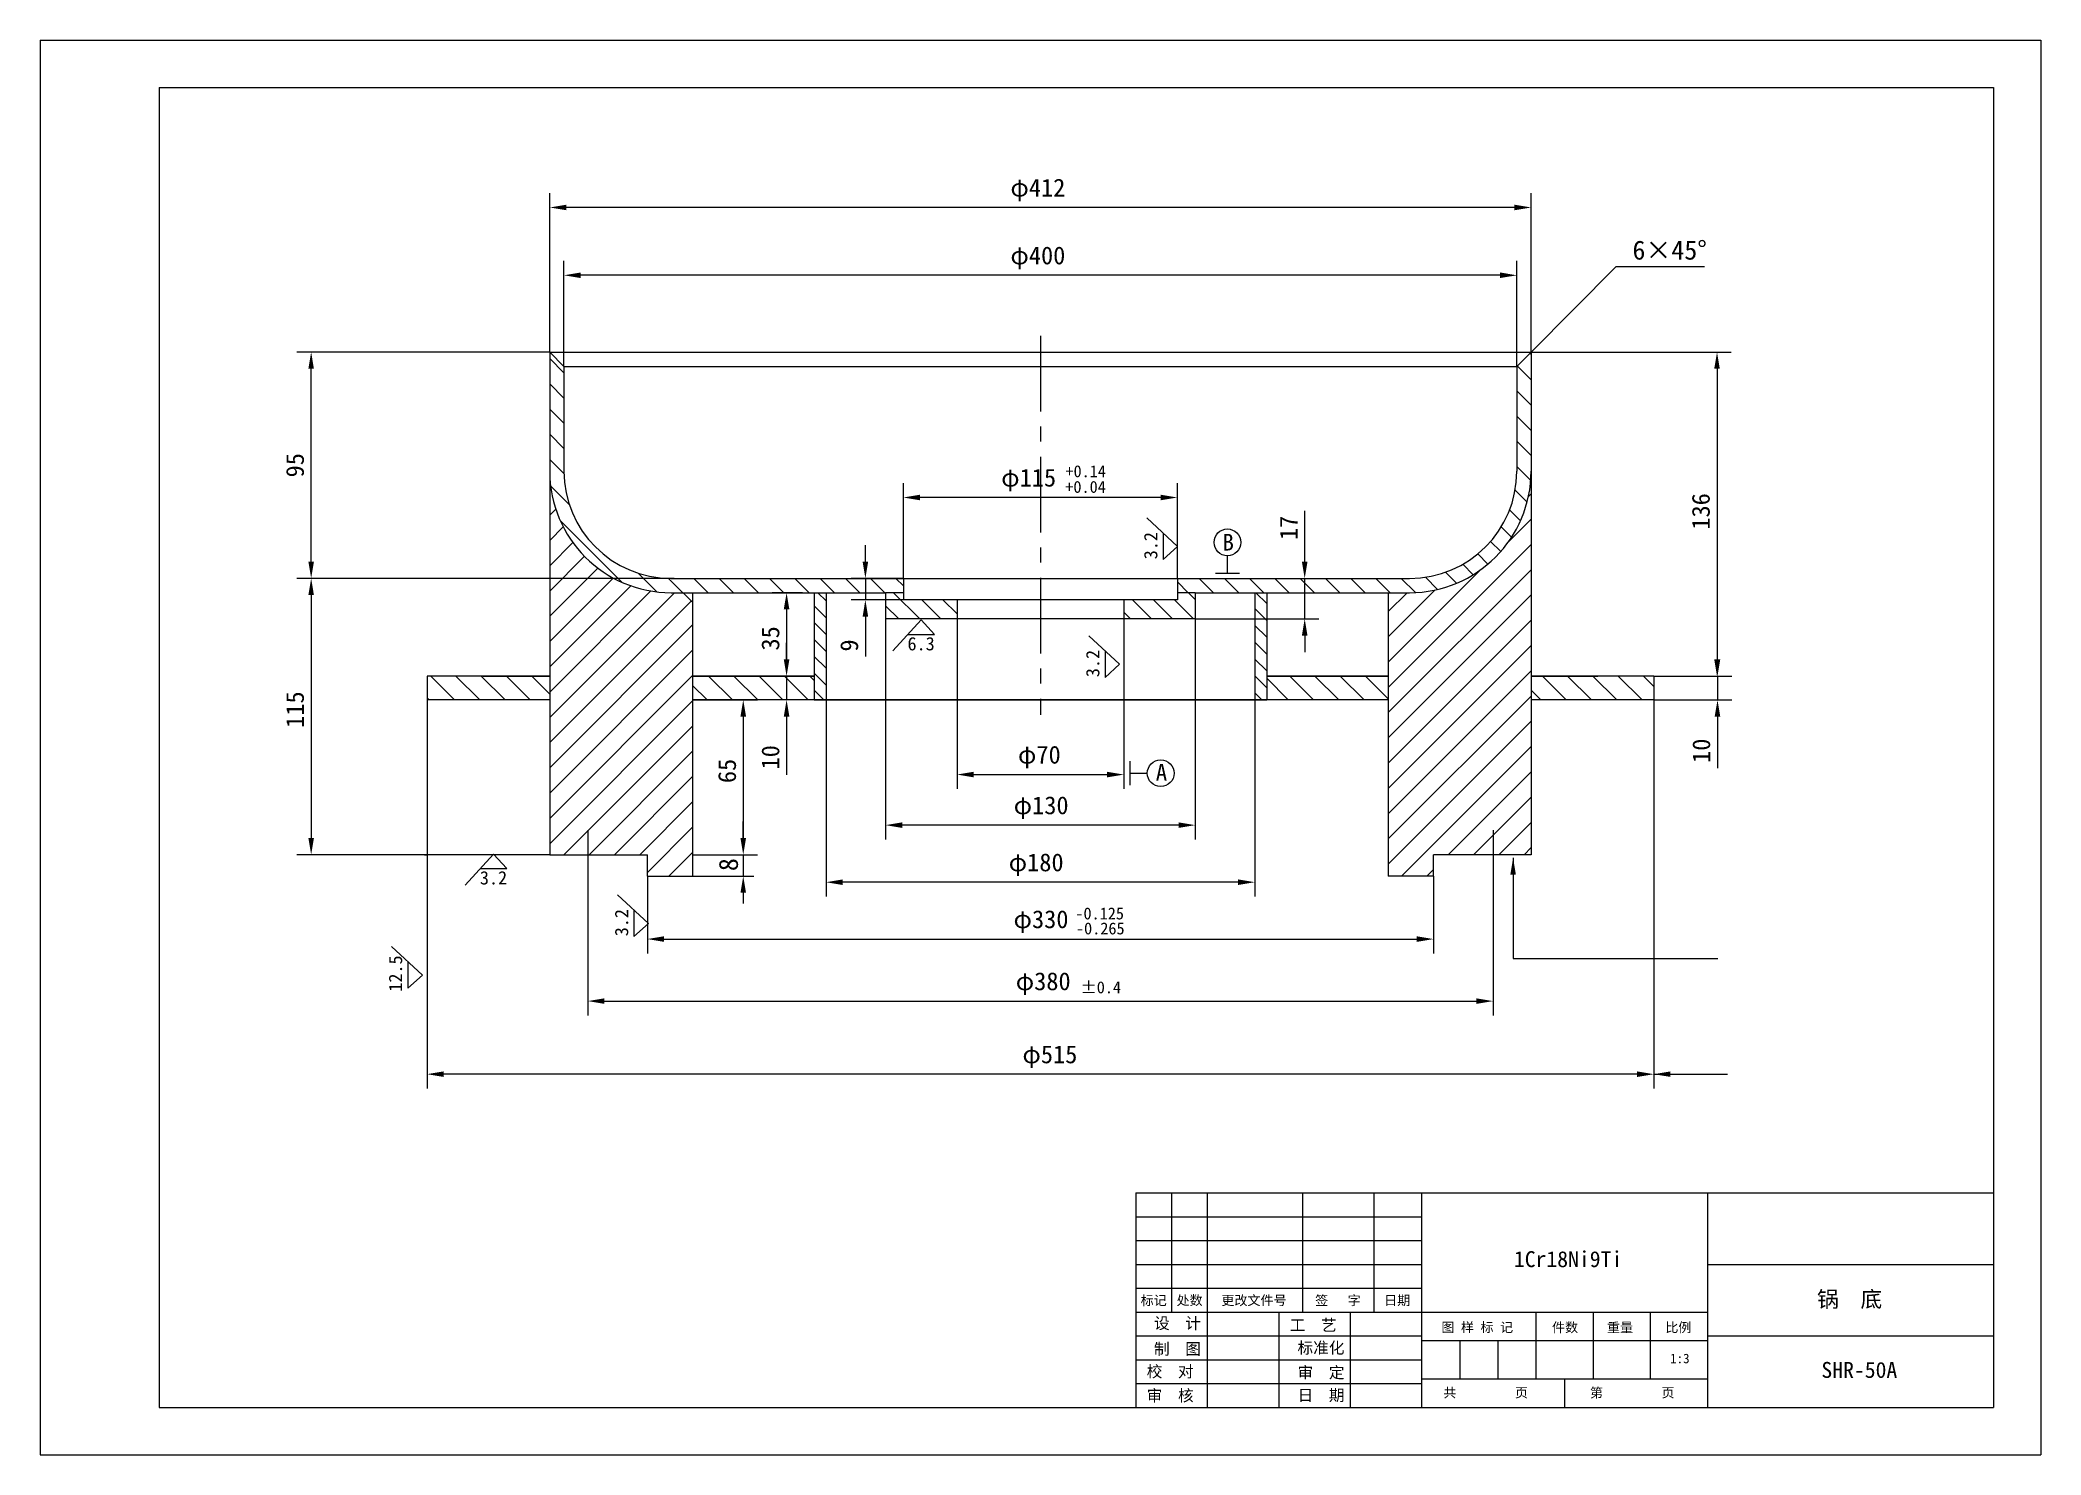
# Model space of a CAD drawing. Extents: x -36 to 804, y -262 to 332.
import ezdxf

# ---------------------------------------------------------------- set-up
doc = ezdxf.new("R2010")
doc.units = 0
doc.header["$MEASUREMENT"] = 0
doc.linetypes.add('CENTER', pattern=[50.8, 31.75, -6.35, 6.35, -6.35])
doc.layers.get('0').update_dxf_attribs({"linetype": 'CONTINUOUS'})
doc.layers.get('DEFPOINTS').update_dxf_attribs({"linetype": 'CONTINUOUS'})
doc.layers.add('SMPEN_THICK', color=7, linetype='CONTINUOUS')
doc.styles.get("Standard").update_dxf_attribs({"font": '', "height": 7.5})
doc.styles.get('Standard').set_extended_font_data('SimSun')
doc.dimstyles.get("Standard").update_dxf_attribs({"dimscale": 5, "dimtxt": 4.5, "dimasz": 5.5, "dimexe": 4.25, "dimexo": 0.625, "dimgap": 2.2, "dimtad": 1, "dimdec": 4, "dimlfac": -1, "dimdsep": 46, "dimlunit": 6, "dimtxsty": 'Standard', "dimcen": 2.5, "dimclrd": 2, "dimclre": 2, "dimclrt": 2, "dimadec": 0, "dimazin": 0, "dimtfac": 1, "dimtdec": 4, "dimtmove": 0, "dimatfit": 3, "dimfxl": 1, "dimtolj": 1, "dimtzin": 0, "dimarcsym": 0})

# ---------------------------------------------------------------- blocks, each defined once
blk = doc.blocks.new('*D88')
at = {"color": 2, "linetype": 'ByBlock', "transparency": 16777216}
for p, q in [((348.76, 97.47), (348.76, 18.12)), ((418.76, 97.47), (418.76, 18.12)), ((355.76, 24.12), (411.76, 24.12))]:
    blk.add_line(p, q, dxfattribs=at)
for points in [[(355.76, 25.29), (355.76, 22.95), (348.76, 24.12)], [(411.76, 25.29), (411.76, 22.95), (418.76, 24.12)]]:
    blk.add_solid(points, dxfattribs=at)
at = {"layer": 'DEFPOINTS', "color": 0, "linetype": 'ByBlock', "transparency": 16777216}
for p in [(348.76, 97.47), (418.76, 97.47), (418.76, 24.12)]:
    blk.add_point(p, dxfattribs=at)
at = {"color": 2, "linetype": 'ByBlock', "transparency": 16777216, "insert": (383.31, 31.44), "char_height": 7.5, "attachment_point": 5}
blk.add_mtext('\\A1;φ70', dxfattribs=at)
blk = doc.blocks.new('*D89')
at = {"color": 2, "linetype": 'ByBlock', "transparency": 16777216}
for p, q in [((293.76, 55.47), (293.76, -27.07)), ((473.76, 55.47), (473.76, -27.07)), ((466.76, -21.07), (300.76, -21.07))]:
    blk.add_line(p, q, dxfattribs=at)
for points in [[(300.76, -19.9), (300.76, -22.24), (293.76, -21.07)], [(466.76, -19.9), (466.76, -22.24), (473.76, -21.07)]]:
    blk.add_solid(points, dxfattribs=at)
at = {"layer": 'DEFPOINTS', "color": 0, "linetype": 'ByBlock', "transparency": 16777216}
for p in [(293.76, 55.47), (473.76, 55.47), (293.76, -21.07)]:
    blk.add_point(p, dxfattribs=at)
at = {"color": 2, "linetype": 'ByBlock', "transparency": 16777216, "insert": (381.97, -13.75), "char_height": 7.5, "attachment_point": 5}
blk.add_mtext('\\A1;φ180', dxfattribs=at)
blk = doc.blocks.new('*D90')
at = {"color": 2, "linetype": 'ByBlock', "transparency": 16777216}
for p, q in [((331.63, 100.47), (318.93, 100.47)), ((324.93, 93.47), (324.93, 72.47)), ((326.63, 65.47), (318.93, 65.47))]:
    blk.add_line(p, q, dxfattribs=at)
for points in [[(323.76, 93.47), (326.1, 93.47), (324.93, 100.47)], [(323.76, 72.47), (326.1, 72.47), (324.93, 65.47)]]:
    blk.add_solid(points, dxfattribs=at)
at = {"layer": 'DEFPOINTS', "color": 0, "linetype": 'ByBlock', "transparency": 16777216}
for p in [(331.63, 100.47), (324.93, 65.47), (326.63, 65.47)]:
    blk.add_point(p, dxfattribs=at)
at = {"color": 2, "linetype": 'ByBlock', "transparency": 16777216, "insert": (318.18, 81.29), "char_height": 7.5, "attachment_point": 5, "rotation": 90}
blk.add_mtext('\\A1;35', dxfattribs=at)
blk = doc.blocks.new('*D91')
at = {"color": 2, "linetype": 'ByBlock', "transparency": 16777216}
for p, q in [((324.93, 72.47), (324.93, 79.47)), ((331.63, 65.47), (318.93, 65.47)), ((324.93, 65.47), (324.93, 55.47)), ((331.63, 55.47), (318.93, 55.47)), ((324.93, 48.47), (324.93, 24))]:
    blk.add_line(p, q, dxfattribs=at)
for points in [[(323.76, 72.47), (326.1, 72.47), (324.93, 65.47)], [(323.76, 48.47), (326.1, 48.47), (324.93, 55.47)]]:
    blk.add_solid(points, dxfattribs=at)
at = {"layer": 'DEFPOINTS', "color": 0, "linetype": 'ByBlock', "transparency": 16777216}
for p in [(331.63, 65.47), (324.93, 55.47), (331.63, 55.47)]:
    blk.add_point(p, dxfattribs=at)
at = {"color": 2, "linetype": 'ByBlock', "transparency": 16777216, "insert": (318.18, 31.36), "char_height": 7.5, "attachment_point": 5, "rotation": 90}
blk.add_mtext('\\A1;10', dxfattribs=at)
blk = doc.blocks.new('*D92')
at = {"color": 2, "linetype": 'ByBlock', "transparency": 16777216}
for p, q in [((285.49, 55.47), (312.74, 55.47)), ((306.74, 48.47), (306.74, -2.53)), ((285.49, -9.53), (312.74, -9.53))]:
    blk.add_line(p, q, dxfattribs=at)
for points in [[(305.57, 48.47), (307.91, 48.47), (306.74, 55.47)], [(305.57, -2.53), (307.91, -2.53), (306.74, -9.53)]]:
    blk.add_solid(points, dxfattribs=at)
at = {"layer": 'DEFPOINTS', "color": 0, "linetype": 'ByBlock', "transparency": 16777216}
for p in [(285.49, 55.47), (285.49, -9.53), (306.74, -9.53)]:
    blk.add_point(p, dxfattribs=at)
at = {"color": 2, "linetype": 'ByBlock', "transparency": 16777216, "insert": (299.99, 25.63), "char_height": 7.5, "attachment_point": 5, "rotation": 90}
blk.add_mtext('\\A1;65', dxfattribs=at)
blk = doc.blocks.new('*D98')
at = {"color": 2, "linetype": 'ByBlock', "transparency": 16777216}
for p, q in [((318.76, 89.47), (318.76, -3.11)), ((448.76, 89.47), (448.76, -3.11)), ((441.76, 2.89), (325.76, 2.89))]:
    blk.add_line(p, q, dxfattribs=at)
for points in [[(325.76, 4.06), (325.76, 1.72), (318.76, 2.89)], [(441.76, 4.06), (441.76, 1.72), (448.76, 2.89)]]:
    blk.add_solid(points, dxfattribs=at)
at = {"layer": 'DEFPOINTS', "color": 0, "linetype": 'ByBlock', "transparency": 16777216}
for p in [(318.76, 89.47), (448.76, 89.47), (318.76, 2.89)]:
    blk.add_point(p, dxfattribs=at)
at = {"color": 2, "linetype": 'ByBlock', "transparency": 16777216, "insert": (384.06, 10.21), "char_height": 7.5, "attachment_point": 5}
blk.add_mtext('\\A1;φ130', dxfattribs=at)
blk = doc.blocks.new('*D110')
at = {"color": 2, "linetype": 'ByBlock', "transparency": 16777216}
for p, q in [((277.74, 106.47), (119.35, 106.47)), ((125.35, 99.47), (125.35, -2.53)), ((225.49, -9.53), (119.35, -9.53))]:
    blk.add_line(p, q, dxfattribs=at)
for points in [[(124.18, 99.47), (126.51, 99.47), (125.35, 106.47)], [(124.18, -2.53), (126.51, -2.53), (125.35, -9.53)]]:
    blk.add_solid(points, dxfattribs=at)
at = {"layer": 'DEFPOINTS', "color": 0, "linetype": 'ByBlock', "transparency": 16777216}
for p in [(277.74, 106.47), (125.35, -9.53), (225.49, -9.53)]:
    blk.add_point(p, dxfattribs=at)
at = {"color": 2, "linetype": 'ByBlock', "transparency": 16777216, "insert": (118.6, 51.39), "char_height": 7.5, "attachment_point": 5, "rotation": 90}
blk.add_mtext('\\A1;115', dxfattribs=at)
blk = doc.blocks.new('*D111')
at = {"color": 2, "linetype": 'ByBlock', "transparency": 16777216}
for p, q in [((494.71, 113.47), (494.71, 134.87)), ((441.26, 106.47), (500.71, 106.47)), ((494.71, 89.47), (494.71, 106.47)), ((448.76, 89.47), (500.71, 89.47)), ((494.71, 82.47), (494.71, 75.47))]:
    blk.add_line(p, q, dxfattribs=at)
for points in [[(493.54, 113.47), (495.87, 113.47), (494.71, 106.47)], [(493.54, 82.47), (495.87, 82.47), (494.71, 89.47)]]:
    blk.add_solid(points, dxfattribs=at)
at = {"layer": 'DEFPOINTS', "color": 0, "linetype": 'ByBlock', "transparency": 16777216}
for p in [(441.26, 106.47), (448.76, 89.47), (494.71, 89.47)]:
    blk.add_point(p, dxfattribs=at)
at = {"color": 2, "linetype": 'ByBlock', "transparency": 16777216, "insert": (487.96, 127.67), "char_height": 7.5, "attachment_point": 5, "rotation": 90}
blk.add_mtext('\\A1;17', dxfattribs=at)
blk = doc.blocks.new('*D112')
at = {"color": 2, "linetype": 'ByBlock', "transparency": 16777216}
for p, q in [((358.01, 113.47), (358.01, 120.47)), ((373.99, 106.47), (352.01, 106.47)), ((358.01, 106.47), (358.01, 97.47)), ((373.99, 97.47), (352.01, 97.47)), ((358.01, 90.47), (358.01, 73.62))]:
    blk.add_line(p, q, dxfattribs=at)
for points in [[(356.85, 113.47), (359.18, 113.47), (358.01, 106.47)], [(356.85, 90.47), (359.18, 90.47), (358.01, 97.47)]]:
    blk.add_solid(points, dxfattribs=at)
at = {"layer": 'DEFPOINTS', "color": 0, "linetype": 'ByBlock', "transparency": 16777216}
for p in [(373.99, 106.47), (358.01, 97.47), (373.99, 97.47)]:
    blk.add_point(p, dxfattribs=at)
at = {"color": 2, "linetype": 'ByBlock', "transparency": 16777216, "insert": (351.26, 78.31), "char_height": 7.5, "attachment_point": 5, "rotation": 90}
blk.add_mtext('\\A1;9', dxfattribs=at)
blk = doc.blocks.new('*D113')
at = {"color": 2, "linetype": 'ByBlock', "transparency": 16777216}
for p, q in [((173.99, 55.47), (173.99, -107.66)), ((688.99, 55.47), (688.99, -107.66)), ((681.99, -101.66), (180.99, -101.66))]:
    blk.add_line(p, q, dxfattribs=at)
for points in [[(180.99, -100.49), (180.99, -102.83), (173.99, -101.66)], [(681.99, -100.49), (681.99, -102.83), (688.99, -101.66)]]:
    blk.add_solid(points, dxfattribs=at)
at = {"layer": 'DEFPOINTS', "color": 0, "linetype": 'ByBlock', "transparency": 16777216}
for p in [(173.99, 55.47), (688.99, 55.47), (173.99, -101.66)]:
    blk.add_point(p, dxfattribs=at)
at = {"color": 2, "linetype": 'ByBlock', "transparency": 16777216, "insert": (435.46, -94.34), "char_height": 7.5, "attachment_point": 5}
blk.add_mtext('\\A1;φ515', dxfattribs=at)
blk = doc.blocks.new('*D114')
at = {"color": 2, "linetype": 'ByBlock', "transparency": 16777216}
for p, q in [((266.49, -18.53), (266.49, -50.94)), ((596.49, -18.53), (596.49, -50.94)), ((273.49, -44.94), (589.49, -44.94))]:
    blk.add_line(p, q, dxfattribs=at)
for points in [[(273.49, -43.77), (273.49, -46.11), (266.49, -44.94)], [(589.49, -43.77), (589.49, -46.11), (596.49, -44.94)]]:
    blk.add_solid(points, dxfattribs=at)
at = {"layer": 'DEFPOINTS', "color": 0, "linetype": 'ByBlock', "transparency": 16777216}
for p in [(266.49, -18.53), (596.49, -18.53), (596.49, -44.94)]:
    blk.add_point(p, dxfattribs=at)
at = {"color": 2, "linetype": 'ByBlock', "transparency": 16777216, "insert": (431.73, -37.62), "char_height": 7.5, "attachment_point": 5}
blk.add_mtext('\\A1;φ330', dxfattribs=at)
blk = doc.blocks.new('*D115')
at = {"color": 2, "linetype": 'ByBlock', "transparency": 16777216}
for p, q in [((326.26, 106.47), (326.26, 146.43)), ((441.26, 106.47), (441.26, 146.43)), ((434.26, 140.43), (333.26, 140.43))]:
    blk.add_line(p, q, dxfattribs=at)
for points in [[(333.26, 141.6), (333.26, 139.26), (326.26, 140.43)], [(434.26, 141.6), (434.26, 139.26), (441.26, 140.43)]]:
    blk.add_solid(points, dxfattribs=at)
at = {"layer": 'DEFPOINTS', "color": 0, "linetype": 'ByBlock', "transparency": 16777216}
for p in [(326.26, 140.43), (326.26, 106.47), (441.26, 106.47)]:
    blk.add_point(p, dxfattribs=at)
at = {"color": 2, "linetype": 'ByBlock', "transparency": 16777216, "insert": (378.82, 147.75), "char_height": 7.5, "attachment_point": 5}
blk.add_mtext('\\A1;φ115', dxfattribs=at)
blk = doc.blocks.new('*D116')
at = {"color": 2, "linetype": 'ByBlock', "transparency": 16777216}
for p, q in [((241.49, -9.53), (241.49, -76.98)), ((621.49, -9.53), (621.49, -76.98)), ((248.49, -70.98), (614.49, -70.98))]:
    blk.add_line(p, q, dxfattribs=at)
for points in [[(248.49, -69.81), (248.49, -72.14), (241.49, -70.98)], [(614.49, -69.81), (614.49, -72.14), (621.49, -70.98)]]:
    blk.add_solid(points, dxfattribs=at)
at = {"layer": 'DEFPOINTS', "color": 0, "linetype": 'ByBlock', "transparency": 16777216}
for p in [(241.49, -9.53), (621.49, -9.53), (621.49, -70.98)]:
    blk.add_point(p, dxfattribs=at)
at = {"color": 2, "linetype": 'ByBlock', "transparency": 16777216, "insert": (432.65, -63.66), "char_height": 7.5, "attachment_point": 5}
blk.add_mtext('\\A1;φ380', dxfattribs=at)
blk = doc.blocks.new('*D117')
at = {"color": 2, "linetype": 'ByBlock', "transparency": 16777216}
for p, q in [((231.49, 195.47), (231.49, 239.72)), ((631.49, 195.47), (631.49, 239.72)), ((624.49, 233.72), (238.49, 233.72))]:
    blk.add_line(p, q, dxfattribs=at)
for points in [[(238.49, 234.89), (238.49, 232.56), (231.49, 233.72)], [(624.49, 234.89), (624.49, 232.56), (631.49, 233.72)]]:
    blk.add_solid(points, dxfattribs=at)
at = {"layer": 'DEFPOINTS', "color": 0, "linetype": 'ByBlock', "transparency": 16777216}
for p in [(231.49, 233.72), (231.49, 195.47), (631.49, 195.47)]:
    blk.add_point(p, dxfattribs=at)
at = {"color": 2, "linetype": 'ByBlock', "transparency": 16777216, "insert": (430.42, 241.04), "char_height": 7.5, "attachment_point": 5}
blk.add_mtext('\\A1;φ400', dxfattribs=at)
blk = doc.blocks.new('*D118')
at = {"color": 2, "linetype": 'ByBlock', "transparency": 16777216}
for p, q in [((225.49, 201.47), (225.49, 268.19)), ((630.49, 262.19), (232.49, 262.19)), ((637.49, 201.47), (637.49, 268.19))]:
    blk.add_line(p, q, dxfattribs=at)
for points in [[(232.49, 263.35), (232.49, 261.02), (225.49, 262.19)], [(630.49, 263.35), (630.49, 261.02), (637.49, 262.19)]]:
    blk.add_solid(points, dxfattribs=at)
at = {"layer": 'DEFPOINTS', "color": 0, "linetype": 'ByBlock', "transparency": 16777216}
for p in [(225.49, 262.19), (225.49, 201.47), (637.49, 201.47)]:
    blk.add_point(p, dxfattribs=at)
at = {"color": 2, "linetype": 'ByBlock', "transparency": 16777216, "insert": (430.42, 269.51), "char_height": 7.5, "attachment_point": 5}
blk.add_mtext('\\A1;φ412', dxfattribs=at)
blk = doc.blocks.new('*D119')
at = {"color": 2, "linetype": 'ByBlock', "transparency": 16777216}
for p, q in [((225.49, 201.47), (119.35, 201.47)), ((125.35, 113.47), (125.35, 194.47)), ((277.74, 106.47), (119.35, 106.47))]:
    blk.add_line(p, q, dxfattribs=at)
for points in [[(124.18, 194.47), (126.51, 194.47), (125.35, 201.47)], [(124.18, 113.47), (126.51, 113.47), (125.35, 106.47)]]:
    blk.add_solid(points, dxfattribs=at)
at = {"layer": 'DEFPOINTS', "color": 0, "linetype": 'ByBlock', "transparency": 16777216}
for p in [(125.35, 201.47), (225.49, 201.47), (277.74, 106.47)]:
    blk.add_point(p, dxfattribs=at)
at = {"color": 2, "linetype": 'ByBlock', "transparency": 16777216, "insert": (118.6, 153.97), "char_height": 7.5, "attachment_point": 5, "rotation": 90}
blk.add_mtext('\\A1;95', dxfattribs=at)
blk = doc.blocks.new('*D120')
at = {"color": 2, "linetype": 'ByBlock', "transparency": 16777216}
for p, q in [((589.76, 201.47), (673.8, 201.47)), ((667.8, 194.47), (667.8, 72.47)), ((641.26, 65.47), (673.8, 65.47))]:
    blk.add_line(p, q, dxfattribs=at)
for points in [[(666.63, 194.47), (668.97, 194.47), (667.8, 201.47)], [(666.63, 72.47), (668.97, 72.47), (667.8, 65.47)]]:
    blk.add_solid(points, dxfattribs=at)
at = {"layer": 'DEFPOINTS', "color": 0, "linetype": 'ByBlock', "transparency": 16777216}
for p in [(589.76, 201.47), (641.26, 65.47), (667.8, 65.47)]:
    blk.add_point(p, dxfattribs=at)
at = {"color": 2, "linetype": 'ByBlock', "transparency": 16777216, "insert": (661.05, 134.59), "char_height": 7.5, "attachment_point": 5, "rotation": 90}
blk.add_mtext('\\A1;136', dxfattribs=at)
blk = doc.blocks.new('*D121')
at = {"color": 2, "linetype": 'ByBlock', "transparency": 16777216}
for p, q in [((668, 72.47), (668, 79.47)), ((641.26, 65.47), (674, 65.47)), ((668, 65.47), (668, 55.47)), ((641.26, 55.47), (674, 55.47)), ((668, 48.47), (668, 26.76))]:
    blk.add_line(p, q, dxfattribs=at)
for points in [[(666.83, 72.47), (669.16, 72.47), (668, 65.47)], [(666.83, 48.47), (669.16, 48.47), (668, 55.47)]]:
    blk.add_solid(points, dxfattribs=at)
at = {"layer": 'DEFPOINTS', "color": 0, "linetype": 'ByBlock', "transparency": 16777216}
for p in [(641.26, 65.47), (641.26, 55.47), (668, 55.47)]:
    blk.add_point(p, dxfattribs=at)
at = {"color": 2, "linetype": 'ByBlock', "transparency": 16777216, "insert": (661.25, 34.12), "char_height": 7.5, "attachment_point": 5, "rotation": 90}
blk.add_mtext('\\A1;10', dxfattribs=at)

msp = doc.modelspace()

# ---------------------------------------------------------------- hatches: boundary and pattern name
h = msp.add_hatch()
h.set_pattern_fill('ANSI31', color=256, scale=60, angle=90, style=0)
h.set_pattern_definition([(135, (-47.725, 0), (-5.3033, -5.3033), [])])
h.paths.add_polyline_path([(183.76377, 151.47385), (183.76377, 195.47385), (177.76377, 201.47385), (177.76377, 151.47385, 0.414213562), (228.76377, 100.47385), (318.76377, 100.47385), (326.26377, 100.47385), (326.26377, 106.47385), (228.76377, 106.47385, -0.414213562)])
h.paths.add_polyline_path([(589.76377, 201.47385), (583.76377, 195.47385), (583.76377, 151.47385, -0.414213562), (538.76377, 106.47385), (441.26377, 106.47385), (441.26377, 100.47385), (448.76377, 100.47385), (538.76377, 100.47385, 0.414213562), (589.76377, 151.47385), (589.76377, 155.47385)])
h = msp.add_hatch()
h.set_pattern_fill('ANSI31', color=256, scale=60, style=0)
h.set_pattern_definition([(45, (-61.2946, 0), (-5.3033, 5.3033), [])])
h.paths.add_polyline_path([(237.76377, 96.46007), (233.74999, 100.47385), (228.76377, 100.47385, -0.414213562), (177.76377, 151.47385), (177.76377, -9.52615), (218.76377, -9.52615), (218.76377, -18.52615), (237.76377, -18.52615)])
h.paths.add_polyline_path([(589.76377, 151.47385, -0.414213562), (538.76377, 100.47385), (529.76377, 100.47385), (529.76377, -18.52615), (548.76377, -18.52615), (548.76377, -9.52615), (589.76377, -9.52615)])
h = msp.add_hatch()
h.set_pattern_fill('ANSI31', color=256, scale=40, angle=90, style=0)
h.set_pattern_definition([(135, (935.9897, 494.2496), (-3.535534, -3.535534), [])])
h.paths.add_polyline_path([(293.76377, 100.47385), (288.76377, 100.47385), (288.76377, 69.53699), (293.76377, 72.19719)])
h.paths.add_polyline_path([(293.76377, 72.19719), (288.76377, 69.53699), (288.76377, 55.47385), (293.76377, 55.47385)])
h.paths.add_polyline_path([(473.76377, 55.47385), (478.76377, 55.47385), (478.76377, 100.47385), (473.76377, 100.47385)])
h = msp.add_hatch()
h.set_pattern_fill('ANSI31', color=256, scale=50, angle=90, style=0)
h.set_pattern_definition([(135, (935.99, 494.2496), (-4.41942, -4.41942), [])])
h.paths.add_polyline_path([(348.76377, 97.47385), (327.39693, 97.47385), (318.76377, 92.66857), (318.76377, 89.47385), (348.76377, 89.47385)])
h.paths.add_polyline_path([(326.26377, 100.47385), (318.76377, 100.47385), (318.76377, 92.66857), (327.39693, 97.47385), (326.26377, 97.47385)])
h.paths.add_polyline_path([(448.76377, 100.47385), (441.26377, 100.47385), (441.26377, 97.47385), (418.76377, 97.47385), (418.76377, 89.47385), (448.76377, 89.47385)])
h = msp.add_hatch()
h.set_pattern_fill('ANSI31', color=256, scale=60, angle=90, style=0)
h.set_pattern_definition([(135, (-61.2946, 0), (-5.3033, -5.3033), [])])
h.paths.add_polyline_path([(126.26377, 65.47385), (126.26377, 55.47385), (177.76377, 55.47385), (177.76377, 65.47385)])
h.paths.add_polyline_path([(288.76377, 55.47385), (288.76377, 65.47385), (237.76377, 65.47385), (237.76377, 55.47385)])
h.paths.add_polyline_path([(529.76377, 55.47385), (529.76377, 65.47385), (478.76377, 65.47385), (478.76377, 55.47385)])
h.paths.add_polyline_path([(641.26377, 55.47385), (641.26377, 65.47385), (589.76377, 65.47385), (589.76377, 55.47385)])

# ---------------------------------------------------------------- linework, layer by layer
at = {"color": 6}
for p, q in [((-36.20073, 332.48351), (803.79927, 332.48351)), ((-36.20073, 332.48351), (-36.20073, -261.51649)), ((803.79927, 332.48351), (803.79927, -261.51649)), ((-36.20073, -261.51649), (803.79927, -261.51649))]:
    msp.add_line(p, q, dxfattribs=at)
at = {"color": 4}
for p, q in [((13.79927, 312.48351), (13.79927, -241.51649)), ((13.79927, 312.48351), (783.79927, 312.48351)), ((783.79927, 312.48351), (783.79927, -241.51649)), ((348.76377, 97.47385), (348.76377, 89.47385)), ((13.79927, -241.51649), (783.79927, -241.51649))]:
    msp.add_line(p, q, dxfattribs=at)
for p, q in [((589.76377, 201.47385), (625.50696, 237.34615)), ((625.50696, 237.34615), (662.55281, 237.34615)), ((441.35426, 119.91491), (428.37301, 131.87343)), ((435.27525, 125.51499), (435.27525, 114.36745)), ((435.27525, 114.36745), (441.35426, 119.91491)), ((462.27416, 108.69663), (462.27416, 115.99243)), ((237.76377, 96.46007), (233.74999, 100.47385)), ((333.72065, 89.01158), (321.76212, 76.03033)), ((339.26811, 82.93257), (333.72065, 89.01158)), ((328.12057, 82.93257), (339.26811, 82.93257)), ((417.02528, 70.43403), (404.04403, 82.39256)), ((410.94626, 76.03411), (410.94626, 64.88657)), ((410.94626, 64.88657), (417.02528, 70.43403)), ((421.34745, 24.68953), (428.64325, 24.68953)), ((154.21951, -9.26665), (142.26098, -22.24791)), ((148.61943, -15.34567), (159.76697, -15.34567)), ((159.76697, -15.34567), (154.21951, -9.26665)), ((237.76377, -9.60595), (237.68397, -9.52615)), ((237.76377, -18.52615), (263.51416, -18.52615)), ((219.22552, -38.3427), (206.24427, -26.38418)), ((213.1465, -32.74262), (213.1465, -43.89016)), ((213.1465, -43.89016), (219.22552, -38.3427)), ((124.31815, -60.05183), (111.3369, -48.0933)), ((118.23914, -54.45175), (118.23914, -65.59929)), ((118.23914, -65.59929), (124.31815, -60.05183))]:
    msp.add_line(p, q)
at = {"color": 2, "linetype": 'ByBlock'}
for p, q in [((259.01416, -2.52615), (259.01416, 4.47385)), ((126.26377, -0.94912), (126.26377, -100.13362)), ((259.01416, -9.52615), (259.01416, -18.52615)), ((259.01416, -9.52615), (259.01416, -18.52615)), ((259.01416, -25.52615), (259.01416, -30.01522))]:
    msp.add_line(p, q, dxfattribs=at)
at = {"color": 5}
for q in [(783.79927, -151.51649), (423.79927, -241.51649)]:
    msp.add_line((423.79927, -151.51649), q, dxfattribs=at)
at = {"color": 3}
for p, q in [((438.79927, -151.51649), (438.79927, -201.51649)), ((453.79927, -151.51649), (453.79927, -201.51649)), ((493.79927, -151.51649), (493.79927, -201.51649)), ((523.79927, -151.51649), (523.79927, -201.51649)), ((543.79927, -151.51649), (543.79927, -241.51649)), ((663.79927, -151.51649), (663.79927, -241.51649)), ((423.79927, -161.51649), (543.79927, -161.51649)), ((423.79927, -171.51649), (543.79927, -171.51649)), ((423.79927, -181.51649), (543.79927, -181.51649)), ((663.79927, -181.51649), (783.79927, -181.51649)), ((423.79927, -191.51649), (543.79927, -191.51649)), ((423.79927, -201.51649), (543.79927, -201.51649)), ((453.79927, -201.51649), (453.79927, -241.51649)), ((483.79927, -201.51649), (483.79927, -241.51649)), ((513.79927, -201.51649), (513.79927, -241.51649)), ((543.79927, -201.51649), (663.79927, -201.51649)), ((591.79927, -201.51649), (591.79927, -229.51649)), ((615.79927, -201.51649), (615.79927, -229.51649)), ((639.79927, -201.51649), (639.79927, -229.51649)), ((423.79927, -211.51649), (543.79927, -211.51649)), ((543.79927, -213.51649), (663.79927, -213.51649)), ((559.79927, -213.51649), (559.79927, -229.51649)), ((575.79927, -213.51649), (575.79927, -229.51649)), ((663.79927, -211.51649), (783.79927, -211.51649)), ((423.79927, -221.51649), (543.79927, -221.51649)), ((423.79927, -231.51649), (543.79927, -231.51649)), ((543.79927, -229.51649), (663.79927, -229.51649)), ((603.79927, -229.51649), (603.79927, -241.51649))]:
    msp.add_line(p, q, dxfattribs=at)
for centre in [(462.27416, 121.60458), (434.2554, 24.68953)]:
    msp.add_circle(centre, 5.61215)
at = {"color": 2, "linetype": 'ByBlock'}
for points in [[(257.8475, -2.52615), (260.18083, -2.52615), (259.01416, -9.52615)], [(257.8475, -25.52615), (260.18083, -25.52615), (259.01416, -18.52615)]]:
    msp.add_solid(points, dxfattribs=at)
at = {"layer": 'DEFPOINTS', "color": 0, "linetype": 'ByBlock'}
for p in [(326.26377, 106.47385), (441.26377, 106.47385), (155.76377, 65.47385), (473.76377, 55.47385), (126.26377, -9.52615), (237.76377, -9.52615), (218.76377, -18.52615), (237.76377, -18.52615), (259.01416, -18.52615), (529.76377, -18.52615), (548.76377, -18.52615)]:
    msp.add_point(p, dxfattribs=at)
at = {"layer": 'SMPEN_THICK', "linetype": 'CENTER'}
for p, q in [((383.76377, 208.34857), (383.76377, 49.18386)), ((193.76377, 0.81808), (193.76377, -20.42407)), ((573.76377, 0.81808), (573.76377, -20.42407))]:
    msp.add_line(p, q, dxfattribs=at)
at = {"layer": 'SMPEN_THICK', "color": 4}
for p, q in [((177.76377, 201.47385), (177.76377, 151.47385)), ((177.76377, 201.47385), (177.76377, 201.47385)), ((177.76377, 201.47385), (177.76377, 201.47385)), ((177.76377, 201.47385), (183.76377, 195.47385)), ((177.76377, 201.47385), (589.76377, 201.47385)), ((183.76377, 195.47385), (183.76377, 151.47385)), ((183.76377, 195.47385), (583.76377, 195.47385)), ((583.76377, 195.47385), (589.76377, 201.47385)), ((583.76377, 195.47385), (583.76377, 151.47385)), ((589.76377, 201.47385), (589.76377, 151.47385)), ((589.76377, 201.47385), (589.76377, 201.47385)), ((177.76377, 155.47385), (177.76377, -9.52615)), ((177.76377, 155.47385), (177.76377, 155.47385)), ((589.76377, 155.47385), (589.76377, -9.52615)), ((228.76377, 106.47385), (538.76377, 106.47385)), ((326.26377, 106.47385), (326.26377, 97.47385)), ((441.26377, 106.47385), (441.26377, 97.47385)), ((457.22616, 108.69663), (467.32216, 108.69663)), ((228.76377, 100.47385), (318.76377, 100.47385)), ((237.76377, 100.47385), (237.76377, -18.52615)), ((288.76377, 100.47385), (288.76377, 55.47385)), ((288.76377, 100.47385), (318.76377, 100.47385)), ((293.76377, 100.47385), (293.76377, 55.47385)), ((318.76377, 100.47385), (318.76377, 89.47385)), ((326.26377, 100.47385), (318.76377, 100.47385)), ((441.26377, 97.47385), (326.26377, 97.47385)), ((348.76377, 97.47385), (348.76377, 89.47385)), ((418.76377, 97.47385), (418.76377, 89.47385)), ((448.76377, 100.47385), (441.26377, 100.47385)), ((448.76377, 100.47385), (448.76377, 89.47385)), ((448.76377, 100.47385), (478.49936, 100.47385)), ((448.76377, 100.47385), (538.76377, 100.47385)), ((473.76377, 100.47385), (473.76377, 55.47385)), ((478.76377, 100.47385), (478.76377, 55.47385)), ((529.76377, 100.47385), (529.76377, -18.52615)), ((383.76377, 89.47385), (318.76377, 89.47385)), ((448.76377, 89.47385), (383.76377, 89.47385)), ((126.26377, 65.47385), (126.26377, 55.47385)), ((177.76377, 65.47385), (126.26377, 65.47385)), ((149.76377, 65.47385), (177.76377, 65.47385)), ((288.76377, 65.47385), (237.76377, 65.47385)), ((237.76377, 65.47385), (288.76377, 65.47385)), ((478.76377, 65.47385), (529.76377, 65.47385)), ((529.76377, 65.47385), (478.76377, 65.47385)), ((641.26377, 65.47385), (589.76377, 65.47385)), ((589.76377, 65.47385), (617.76377, 65.47385)), ((641.26377, 65.47385), (641.26377, 55.47385)), ((177.76377, 55.47385), (126.26377, 55.47385)), ((529.76377, 55.47385), (237.76377, 55.47385)), ((288.76377, 55.47385), (478.76377, 55.47385)), ((641.26377, 55.47385), (589.76377, 55.47385)), ((421.34745, 29.73753), (421.34745, 19.64153)), ((125.26377, -9.52615), (126.26377, -9.52615)), ((177.76377, -9.52615), (218.76377, -9.52615)), ((218.76377, -18.52615), (218.76377, -9.52615)), ((589.76377, -9.52615), (548.76377, -9.52615)), ((548.76377, -18.52615), (548.76377, -9.52615)), ((218.76377, -18.52615), (237.76377, -18.52615)), ((548.76377, -18.52615), (529.76377, -18.52615))]:
    msp.add_line(p, q, dxfattribs=at)
for centre, radius, start, end in [((228.76377, 151.47385), 51, 180, 270), ((228.76377, 151.47385), 45, 180, 270), ((538.76377, 151.47385), 51, 270, 360), ((538.76377, 151.47385), 45, 270, 360)]:
    msp.add_arc(centre, radius, start, end, dxfattribs=at)

# ---------------------------------------------------------------- texts
for s, height, p in [('6×45%%D', 8, (632.29911, 240.29394)), ('+0.14', 5, (394.26954, 148.95132)), ('+0.04', 5, (394.21767, 142.39087)), ('B', 7, (460.22849, 118.16173)), ('6.3', 5.6, (327.96603, 76.25664)), ('A', 7, (432.19998, 21.59009)), ('3.2', 5.6, (148.46488, -22.0216)), ('-0.125', 5, (398.44122, -36.68105)), ('-0.265', 5, (398.69957, -42.97159)), ('%%P0.4', 5, (400.61648, -67.69204))]:
    msp.add_text(s, height=height).set_placement(p)
for s, p in [('3.2', (432.85242, 114.49685)), ('3.2', (408.52344, 65.01598)), ('3.2', (210.72368, -43.76075)), ('12.5', (115.81631, -67.02985))]:
    msp.add_text(s, height=5.6, rotation=90).set_placement(p)
at = {"color": 2, "linetype": 'ByBlock', "insert": (252.85017, -16.41302), "char_height": 8, "attachment_point": 4, "rotation": 90}
msp.add_mtext('8', dxfattribs=at)
at = {"color": 2, "linetype": 'ByBlock', "attachment_point": 5}
for s, insert, char_height in [('\\f仿宋_GB2312|b0|i0|c134|p49;1Cr18Ni9Ti', (605.27893, -179.36072), 6.688), ('\\f仿宋_GB2312|b0|i0|c134|p49;锅  底', (723.47438, -196.49828), 6.688), ('\\f仿宋_GB2312|b0|i0|c134|p49;标记', (431.32517, -196.82514), 4.0128), ('\\f仿宋_GB2312|b0|i0|c134|p49;处数', (446.39334, -196.82514), 4.0128), ('\\f仿宋_GB2312|b0|i0|c134|p49;更改文件号', (473.42025, -196.82514), 4.0128), ('\\f仿宋_GB2312|b0|i0|c134|p49;签   字', (508.66054, -196.82514), 4.0128), ('\\f仿宋_GB2312|b0|i0|c134|p49;日期', (533.53603, -196.82514), 4.0128), ('\\f仿宋_GB2312|b0|i0|c134|p49;设  计 ', (441.29127, -206.46918), 4.81536), ('\\f仿宋_GB2312|b0|i0|c134|p49;工  艺', (498.26454, -207.1644), 4.81536), ('\\f仿宋_GB2312|b0|i0|c134|p49;图 样 标 记', (567.14987, -208.12384), 4.0128), ('\\f仿宋_GB2312|b0|i0|c134|p49;件数', (604.00556, -208.17701), 4.0128), ('\\f仿宋_GB2312|b0|i0|c134|p49;重量', (627.11763, -208.17701), 4.0128), ('\\f仿宋_GB2312|b0|i0|c134|p49;比例', (651.57866, -208.17701), 4.0128), ('\\f仿宋_GB2312|b0|i0|c134|p49;制  图 ', (441.29127, -217.23666), 4.81536), ('\\f仿宋_GB2312|b0|i0|c134|p49;标准化 ', (501.55484, -216.80107), 4.81536), ('\\f仿宋_GB2312|b0|i0|c134|p49;校  对', (438.23366, -226.74059), 4.81536), ('\\f仿宋_GB2312|b0|i0|c134|p49;审  定 ', (501.55484, -227.16194), 4.81536), ('\\f仿宋_GB2312|b0|i0|c134|p49;1:3', (652.19108, -221.03018), 4.0128), ('\\f仿宋_GB2312|b0|i0|c134|p49;SHR-50A', (727.54529, -225.86162), 6.688), ('\\f仿宋_GB2312|b0|i0|c134|p49;审  核', (438.23366, -236.83938), 4.81536), ('\\f仿宋_GB2312|b0|i0|c134|p49;日  期 ', (501.55484, -236.68837), 4.81536), ('\\f仿宋_GB2312|b0|i0|c134|p49;共         页', (570.68033, -235.59225), 4.0128), ('\\f仿宋_GB2312|b0|i0|c134|p49;第         页', (632.21116, -235.59225), 4.0128)]:
    msp.add_mtext(s, dxfattribs=dict(at, insert=insert, char_height=char_height))

# ---------------------------------------------------------------- dimensions: what is measured, and where the dimension line sits
for base, p1, p2, picture, middle in [((177.76377, 262.18749), (589.76377, 201.47385), (177.76377, 201.47385), '*D118', (382.69839, 262.18749)), ((183.76377, 233.72374), (583.76377, 195.47385), (183.76377, 195.47385), '*D117', (382.69839, 233.72374)), ((126.26377, -101.65949), (641.26377, 55.47385), (126.26377, 55.47385), '*D113', (387.7321, -101.65949)), ((573.76377, -70.97673), (193.76377, -9.52615), (573.76377, -9.52615), '*D116', (384.91996, -70.97673)), ((548.76377, -44.94154), (218.76377, -18.52615), (548.76377, -18.52615), '*D114', (384.00067, -44.94154))]:
    dim = msp.add_linear_dim(base=base, p1=p1, p2=p2, text='φ<>', dimstyle='Standard', override={"dimscale": 2, "dimtxt": 3, "dimasz": 3.5, "dimexe": 3, "dimexo": 0, "dimgap": 1.5, "dimlfac": 1, "dimlunit": 2, "dimcen": 0.09, "dimtp": 0.2, "dimtfac": 0.66667, "dimatfit": 1, "dimtvp": 5, "dimtzin": 8})
    dim.commit()
    dim.dimension.update_dxf_attribs({"geometry": picture, "text_midpoint": middle, "dimtype": 160, "insert": (-47.72521, 0)})
dim = msp.add_linear_dim(base=(77.62257, 201.47385), p1=(230.01588, 106.47385), p2=(177.76377, 201.47385), angle=90, dimstyle='Standard', override={"dimscale": 2, "dimtxt": 3, "dimasz": 3.5, "dimexe": 3, "dimexo": 0, "dimgap": 1.5, "dimlfac": 1, "dimlunit": 2, "dimcen": 0.09, "dimtp": 0.2, "dimtfac": 0.66667, "dimatfit": 1, "dimtvp": 5, "dimtzin": 8})
dim.commit()
dim.dimension.update_dxf_attribs({"geometry": '*D119', "text_midpoint": (70.87257, 153.97385), "insert": (-47.72521, 0)})
for base, p1, p2, picture, middle in [((667.79911, 65.47385), (589.76377, 201.47385), (641.26377, 65.47385), '*D120', (667.79911, 134.58802)), ((494.70728, 89.47385), (441.26377, 106.47385), (448.76377, 89.47385), '*D111', (494.70728, 127.6698)), ((667.998, 55.47385), (641.26377, 65.47385), (641.26377, 55.47385), '*D121', (667.998, 34.11574))]:
    dim = msp.add_linear_dim(base=base, p1=p1, p2=p2, angle=90, dimstyle='Standard', override={"dimscale": 2, "dimtxt": 3, "dimasz": 3.5, "dimexe": 3, "dimexo": 0, "dimgap": 1.5, "dimlfac": 1, "dimlunit": 2, "dimcen": 0.09, "dimtp": 0.2, "dimtfac": 0.66667, "dimatfit": 1, "dimtvp": 5, "dimtzin": 8})
    dim.commit()
    dim.dimension.update_dxf_attribs({"geometry": picture, "text_midpoint": middle, "dimtype": 160})
for base, p1, p2, picture, middle in [((326.26377, 140.42955), (441.26377, 106.47385), (326.26377, 106.47385), '*D115', (378.81577, 140.42955)), ((418.76377, 24.11958), (348.76377, 97.47385), (418.76377, 97.47385), '*D88', (383.31235, 24.11958)), ((318.76377, 2.88978), (448.76377, 89.47385), (318.76377, 89.47385), '*D98', (384.06379, 2.88978)), ((293.76377, -21.07101), (473.76377, 55.47385), (293.76377, 55.47385), '*D89', (381.96898, -21.07101))]:
    dim = msp.add_linear_dim(base=base, p1=p1, p2=p2, text='φ<>', dimstyle='Standard', override={"dimscale": 2, "dimtxt": 3, "dimasz": 3.5, "dimexe": 3, "dimexo": 0, "dimgap": 1.5, "dimlfac": 1, "dimlunit": 2, "dimcen": 0.09, "dimtp": 0.2, "dimtfac": 0.66667, "dimatfit": 1, "dimtvp": 5, "dimtzin": 8})
    dim.commit()
    dim.dimension.update_dxf_attribs({"geometry": picture, "text_midpoint": middle, "dimtype": 160})
for base, p1, p2, picture, middle in [((310.28842, 97.47385), (326.26377, 106.47385), (326.26377, 97.47385), '*D112', (310.28842, 78.30718)), ((277.2043, 65.47385), (283.90194, 100.47385), (278.90194, 65.47385), '*D90', (277.2043, 81.29334)), ((277.2043, 55.47385), (283.90194, 65.47385), (283.90194, 55.47385), '*D91', (277.2043, 31.35718)), ((259.01416, -9.52615), (237.76377, 55.47385), (237.76377, -9.52615), '*D92', (259.01416, 25.62797))]:
    dim = msp.add_linear_dim(base=base, p1=p1, p2=p2, angle=90, dimstyle='Standard', override={"dimscale": 2, "dimtxt": 3, "dimasz": 3.5, "dimexe": 3, "dimexo": 0, "dimgap": 1.5, "dimlfac": 1, "dimlunit": 2, "dimcen": 0.09, "dimtp": 0.2, "dimtfac": 0.66667, "dimatfit": 1, "dimtvp": 5, "dimtzin": 8})
    dim.commit()
    dim.dimension.update_dxf_attribs({"geometry": picture, "text_midpoint": middle, "dimtype": 160, "insert": (-47.72521, 0)})
dim = msp.add_linear_dim(base=(77.62257, -9.52615), p1=(230.01588, 106.47385), p2=(177.76377, -9.52615), angle=90, text='115', dimstyle='Standard', override={"dimscale": 2, "dimtxt": 3, "dimasz": 3.5, "dimexe": 3, "dimexo": 0, "dimgap": 1.5, "dimlfac": 1, "dimlunit": 2, "dimcen": 0.09, "dimtp": 0.2, "dimtfac": 0.66667, "dimatfit": 1, "dimtvp": 5, "dimtzin": 8})
dim.commit()
dim.dimension.update_dxf_attribs({"geometry": '*D110', "text_midpoint": (77.62257, 51.39087), "dimtype": 160, "insert": (-47.72521, 0)})

# ---------------------------------------------------------------- leaders
at = {"color": 2}
for points in [[(582.19442, -10.85039), (582.19442, -53.09672), (668.09979, -53.09672)], [(641.26377, -101.65949), (672.19052, -101.65949)]]:
    msp.add_leader(points, dimstyle='Standard', override={"dimscale": 2, "dimtxt": 3, "dimasz": 3.5, "dimexe": 3, "dimexo": 0, "dimgap": 1.5, "dimlfac": 1, "dimcen": 0.09, "dimtp": 0.2, "dimtfac": 0.66667, "dimtvp": 5, "dimtzin": 8}, dxfattribs=at)

doc.saveas('drawing.dxf')
